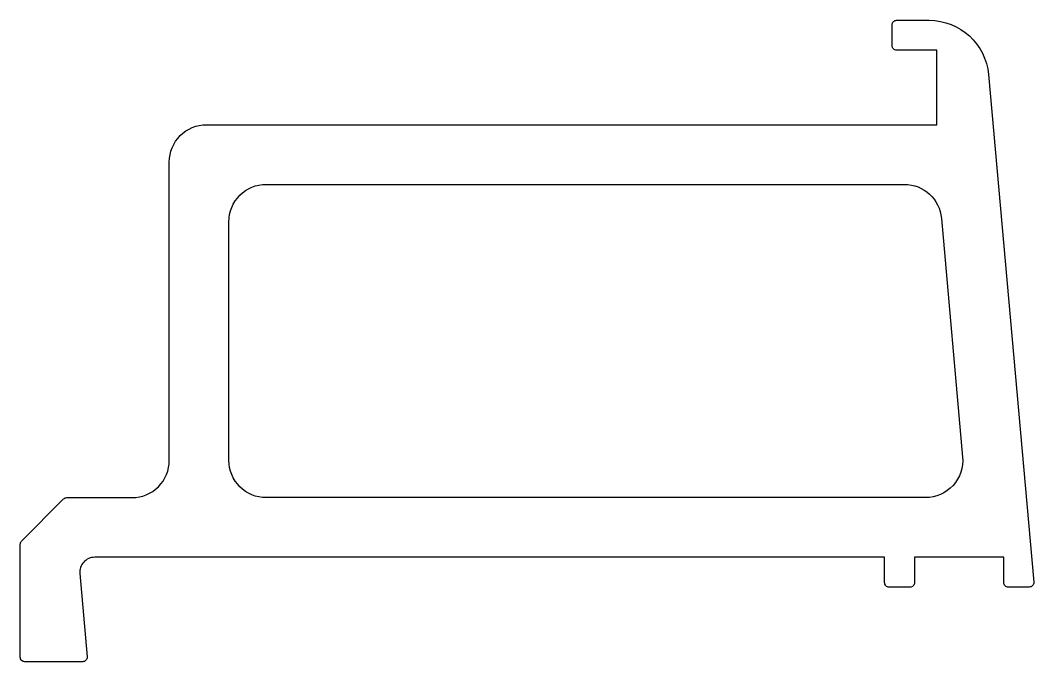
# Model space of a CAD drawing. Header units: millimetres. Extents: x 694.7 to 762.7, y 525.7 to 568.7.
import ezdxf

# ---------------------------------------------------------------- set-up
doc = ezdxf.new("R2010")
doc.units = ezdxf.units.MM
doc.layers.add('OLÇÜ', color=5, linetype='Continuous')

msp = doc.modelspace()

# ---------------------------------------------------------------- linework, layer by layer
at = {"layer": 'OLÇÜ', "color": 0}
for points in [[(695.018, 525.681, -0.414214), (694.718, 525.981), (694.718, 533.557, -0.198912), (694.806, 533.769), (697.63, 536.593, -0.198912), (697.843, 536.681), (702.218, 536.681, 0.414214), (704.718, 539.181), (704.718, 559.181, -0.414214), (707.218, 561.681), (756.218, 561.681), (756.218, 566.681), (753.518, 566.681, -0.414214), (753.218, 566.981), (753.218, 568.381, -0.414214), (753.518, 568.681), (755.702, 568.681, -0.38839), (759.686, 565.037), (762.721, 531.011, -0.440517), (762.422, 530.684), (761.018, 530.684, -0.414214), (760.718, 530.984), (760.718, 532.684), (754.718, 532.684), (754.718, 530.984, -0.414214), (754.418, 530.684), (753.018, 530.684, -0.414214), (752.718, 530.984), (752.718, 532.684), (699.713, 532.684, 0.440011), (698.716, 531.597), (699.205, 526.007, -0.440011), (698.907, 525.681)], [(756.528, 555.403), (757.953, 539.403, -0.440478), (755.463, 536.681), (711.218, 536.681, -0.414214), (708.718, 539.181), (708.718, 555.181, -0.414214), (711.218, 557.681), (754.038, 557.681, -0.388428)]]:
    msp.add_lwpolyline(points, format="xyb", close=True, dxfattribs=at)

doc.saveas('drawing.dxf')
